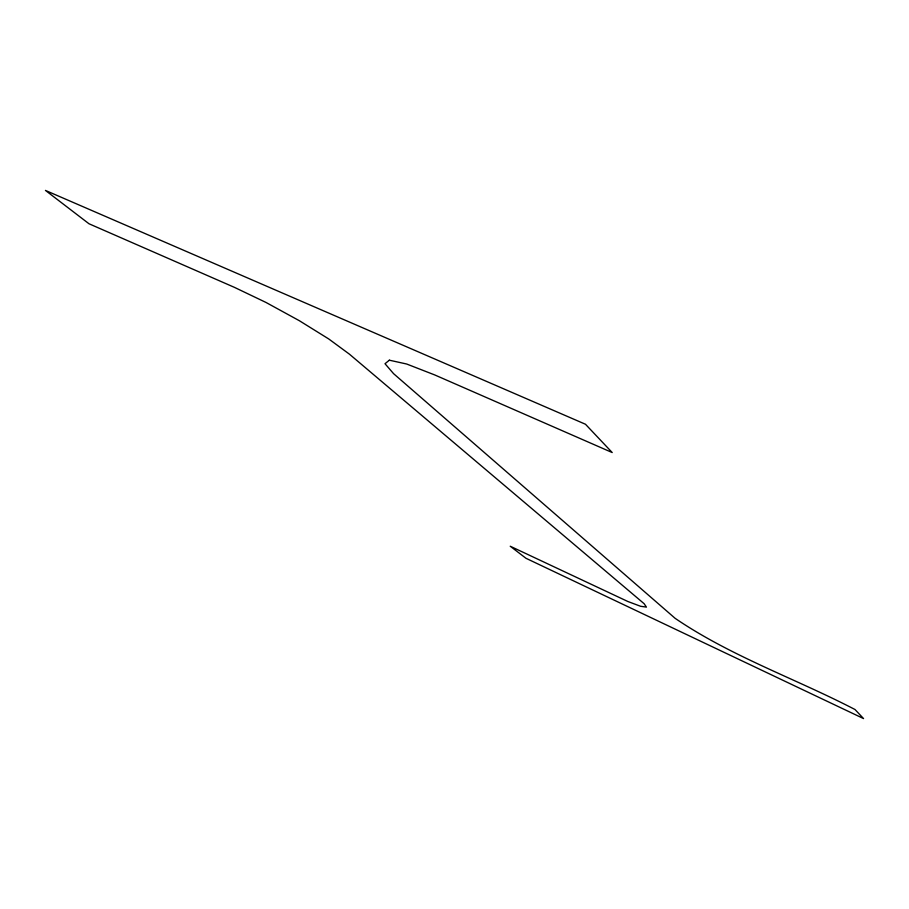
<?xml version="1.0" encoding="UTF-8"?>
<svg xmlns="http://www.w3.org/2000/svg" width="909" height="909" viewBox="0 0 909 909"><rect width="100%" height="100%" fill="white"/><g stroke="black" fill="none" stroke-linecap="round" stroke-linejoin="round"><path stroke-width="1.36" d="M389.359 360.191L385.007 363.725L393.586 373.667L675.16 618.347C730.859 656.298 795.466 678.614 854.994 709.509L863.55 718.576L525.981 558.285L510.233 546.229L627.824 601.485L640.606 606.28L646.424 607.098L644.117 603.69L349.397 354.146L328.74 338.955L299.322 320.695L265.962 302.436L234.454 287.369L88.991 223.762L45.45 190.424L585.476 424.253L612.211 452.546L434.707 374.928L406.675 364.02L389.359 360.191"/></g></svg>
